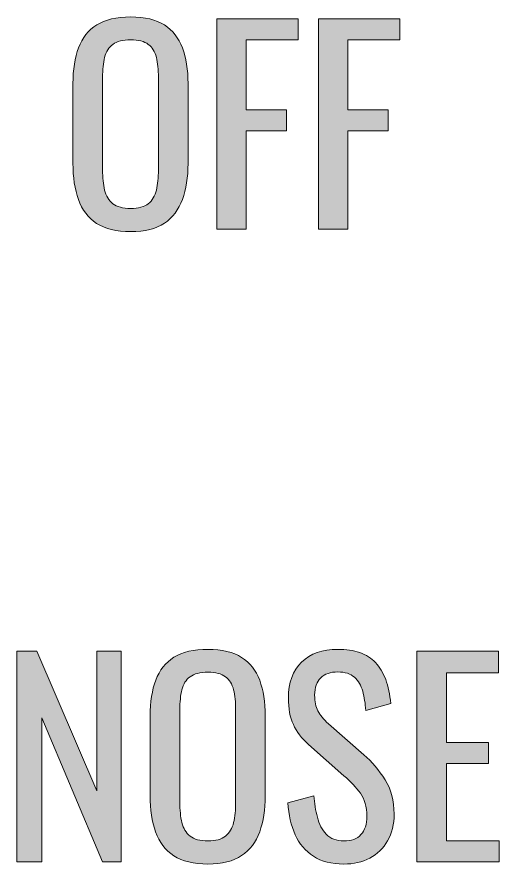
# Model space of a CAD drawing. Header units: inches. Extents: x 0 to 612, y 267 to 525.
# Drawn here: x 229.2 to 245.9, y 324.32 to 353.65 of the extents above; entities that cross this region are included whole.
import ezdxf

# ---------------------------------------------------------------- set-up
doc = ezdxf.new("R2010")
doc.units = ezdxf.units.IN
doc.header["$MEASUREMENT"] = 0
doc.layers.add('TEXT', color=7, linetype='Continuous')

# ---------------------------------------------------------------- blocks, each defined once
blk = doc.blocks.new('block 121')
at = {"layer": 'TEXT'}
h = blk.add_hatch(color=7, dxfattribs=at)
h.dxf.hatch_style = 2
edge = h.paths.add_edge_path()
edge.add_spline(control_points=[(233.139, 346.217), (232.647, 346.217), (232.254, 346.312), (231.96, 346.505), (231.666, 346.696), (231.456, 346.971), (231.33, 347.328), (231.204, 347.685), (231.141, 348.104), (231.141, 348.584), (231.141, 348.584), (231.141, 351.347), (231.141, 351.347), (231.141, 351.826), (231.206, 352.239), (231.334, 352.584), (231.463, 352.929), (231.673, 353.193), (231.964, 353.376), (232.255, 353.559), (232.647, 353.65), (233.139, 353.65), (233.631, 353.65), (234.021, 353.558), (234.309, 353.372), (234.597, 353.186), (234.805, 352.922), (234.935, 352.58), (235.063, 352.237), (235.128, 351.826), (235.128, 351.347), (235.128, 351.347), (235.128, 348.574), (235.128, 348.574), (235.128, 348.101), (235.063, 347.687), (234.935, 347.333), (234.805, 346.979), (234.597, 346.704), (234.309, 346.509), (234.021, 346.314), (233.631, 346.217), (233.139, 346.217)], knot_values=[0, 0, 0, 0, 1, 1, 1, 2, 2, 2, 3, 3, 3, 4, 4, 4, 5, 5, 5, 6, 6, 6, 7, 7, 7, 8, 8, 8, 9, 9, 9, 10, 10, 10, 11, 11, 11, 12, 12, 12, 13, 13, 13, 14, 14, 14, 14], degree=3, periodic=0)
edge = h.paths.add_edge_path()
edge.add_spline(control_points=[(233.139, 347.018), (233.409, 347.018), (233.613, 347.073), (233.751, 347.185), (233.889, 347.295), (233.982, 347.451), (234.03, 347.652), (234.078, 347.854), (234.102, 348.089), (234.102, 348.358), (234.102, 348.358), (234.102, 351.554), (234.102, 351.554), (234.102, 351.823), (234.078, 352.056), (234.03, 352.251), (233.982, 352.446), (233.889, 352.596), (233.751, 352.701), (233.613, 352.806), (233.409, 352.858), (233.139, 352.858), (232.869, 352.858), (232.664, 352.806), (232.522, 352.701), (232.381, 352.596), (232.287, 352.446), (232.239, 352.251), (232.191, 352.056), (232.167, 351.823), (232.167, 351.554), (232.167, 351.554), (232.167, 348.358), (232.167, 348.358), (232.167, 348.089), (232.191, 347.854), (232.239, 347.652), (232.287, 347.451), (232.381, 347.295), (232.522, 347.185), (232.664, 347.073), (232.869, 347.018), (233.139, 347.018)], knot_values=[0, 0, 0, 0, 1, 1, 1, 2, 2, 2, 3, 3, 3, 4, 4, 4, 5, 5, 5, 6, 6, 6, 7, 7, 7, 8, 8, 8, 9, 9, 9, 10, 10, 10, 11, 11, 11, 12, 12, 12, 13, 13, 13, 14, 14, 14, 14], degree=3, periodic=0)
h = blk.add_hatch(color=7, dxfattribs=at)
h.dxf.hatch_style = 2
h.paths.add_polyline_path([(236.127, 346.298), (236.127, 353.588), (238.944, 353.588), (238.944, 352.858), (237.144, 352.858), (237.144, 350.429), (238.539, 350.429), (238.539, 349.709), (237.144, 349.709), (237.144, 346.298)])
h = blk.add_hatch(color=7, dxfattribs=at)
h.dxf.hatch_style = 2
h.paths.add_polyline_path([(239.646, 346.298), (239.646, 353.588), (242.463, 353.588), (242.463, 352.858), (240.663, 352.858), (240.663, 350.429), (242.058, 350.429), (242.058, 349.709), (240.663, 349.709), (240.663, 346.298)])
at = {"layer": 'TEXT', "lineweight": 0}
for points in [[(236.127, 346.298), (236.127, 353.588), (238.944, 353.588), (238.944, 352.858), (237.144, 352.858), (237.144, 350.429), (238.539, 350.429), (238.539, 349.709), (237.144, 349.709), (237.144, 346.298), (236.127, 346.298)], [(239.646, 346.298), (239.646, 353.588), (242.463, 353.588), (242.463, 352.858), (240.663, 352.858), (240.663, 350.429), (242.058, 350.429), (242.058, 349.709), (240.663, 349.709), (240.663, 346.298), (239.646, 346.298)]]:
    blk.add_lwpolyline(points, dxfattribs=at)
for points in [[(233.139, 346.217), (232.647, 346.217), (232.254, 346.312), (231.96, 346.505), (231.666, 346.696), (231.456, 346.971), (231.33, 347.328), (231.204, 347.685), (231.141, 348.104), (231.141, 348.584), (231.141, 348.584), (231.141, 351.347), (231.141, 351.347), (231.141, 351.826), (231.206, 352.239), (231.334, 352.584), (231.463, 352.929), (231.673, 353.193), (231.964, 353.376), (232.255, 353.559), (232.647, 353.65), (233.139, 353.65), (233.631, 353.65), (234.021, 353.558), (234.309, 353.372), (234.597, 353.186), (234.805, 352.922), (234.935, 352.58), (235.063, 352.237), (235.128, 351.826), (235.128, 351.347), (235.128, 351.347), (235.128, 348.574), (235.128, 348.574), (235.128, 348.101), (235.063, 347.687), (234.935, 347.333), (234.805, 346.979), (234.597, 346.704), (234.309, 346.509), (234.021, 346.314), (233.631, 346.217), (233.139, 346.217)], [(233.139, 347.018), (233.409, 347.018), (233.613, 347.073), (233.751, 347.185), (233.889, 347.295), (233.982, 347.451), (234.03, 347.652), (234.078, 347.854), (234.102, 348.089), (234.102, 348.358), (234.102, 348.358), (234.102, 351.554), (234.102, 351.554), (234.102, 351.823), (234.078, 352.056), (234.03, 352.251), (233.982, 352.446), (233.889, 352.596), (233.751, 352.701), (233.613, 352.806), (233.409, 352.858), (233.139, 352.858), (232.869, 352.858), (232.664, 352.806), (232.522, 352.701), (232.381, 352.596), (232.287, 352.446), (232.239, 352.251), (232.191, 352.056), (232.167, 351.823), (232.167, 351.554), (232.167, 351.554), (232.167, 348.358), (232.167, 348.358), (232.167, 348.089), (232.191, 347.854), (232.239, 347.652), (232.287, 347.451), (232.381, 347.295), (232.522, 347.185), (232.664, 347.073), (232.869, 347.018), (233.139, 347.018)]]:
    blk.add_open_spline(points, degree=3, knots=[0, 0, 0, 0, 1, 1, 1, 2, 2, 2, 3, 3, 3, 4, 4, 4, 5, 5, 5, 6, 6, 6, 7, 7, 7, 8, 8, 8, 9, 9, 9, 10, 10, 10, 11, 11, 11, 12, 12, 12, 13, 13, 13, 14, 14, 14, 14], dxfattribs=at)
blk = doc.blocks.new('block 122')
at = {"layer": 'TEXT'}
h = blk.add_hatch(color=7, dxfattribs=at)
h.dxf.hatch_style = 2
h.paths.add_polyline_path([(229.2, 324.404), (229.2, 331.694), (229.893, 331.694), (231.963, 326.853), (231.963, 331.694), (232.809, 331.694), (232.809, 324.404), (232.161, 324.404), (230.064, 329.381), (230.064, 324.404)])
h = blk.add_hatch(color=7, dxfattribs=at)
h.dxf.hatch_style = 2
edge = h.paths.add_edge_path()
edge.add_spline(control_points=[(235.815, 324.323), (235.323, 324.323), (234.93, 324.419), (234.636, 324.611), (234.342, 324.803), (234.132, 325.077), (234.006, 325.435), (233.88, 325.791), (233.817, 326.21), (233.817, 326.69), (233.817, 326.69), (233.817, 329.453), (233.817, 329.453), (233.817, 329.933), (233.881, 330.346), (234.01, 330.69), (234.139, 331.035), (234.349, 331.3), (234.64, 331.482), (234.931, 331.665), (235.323, 331.757), (235.815, 331.757), (236.307, 331.757), (236.697, 331.664), (236.985, 331.479), (237.273, 331.292), (237.481, 331.028), (237.61, 330.687), (237.739, 330.344), (237.804, 329.933), (237.804, 329.453), (237.804, 329.453), (237.804, 326.681), (237.804, 326.681), (237.804, 326.207), (237.739, 325.793), (237.61, 325.439), (237.481, 325.085), (237.273, 324.811), (236.985, 324.615), (236.697, 324.421), (236.307, 324.323), (235.815, 324.323)], knot_values=[0, 0, 0, 0, 1, 1, 1, 2, 2, 2, 3, 3, 3, 4, 4, 4, 5, 5, 5, 6, 6, 6, 7, 7, 7, 8, 8, 8, 9, 9, 9, 10, 10, 10, 11, 11, 11, 12, 12, 12, 13, 13, 13, 14, 14, 14, 14], degree=3, periodic=0)
edge = h.paths.add_edge_path()
edge.add_spline(control_points=[(235.815, 325.124), (236.085, 325.124), (236.289, 325.18), (236.427, 325.291), (236.565, 325.401), (236.658, 325.558), (236.706, 325.759), (236.754, 325.96), (236.778, 326.195), (236.778, 326.465), (236.778, 326.465), (236.778, 329.66), (236.778, 329.66), (236.778, 329.93), (236.754, 330.162), (236.706, 330.357), (236.658, 330.553), (236.565, 330.702), (236.427, 330.808), (236.289, 330.912), (236.085, 330.965), (235.815, 330.965), (235.545, 330.965), (235.339, 330.912), (235.198, 330.808), (235.057, 330.702), (234.963, 330.553), (234.915, 330.357), (234.867, 330.162), (234.843, 329.93), (234.843, 329.66), (234.843, 329.66), (234.843, 326.465), (234.843, 326.465), (234.843, 326.195), (234.867, 325.96), (234.915, 325.759), (234.963, 325.558), (235.057, 325.401), (235.198, 325.291), (235.339, 325.18), (235.545, 325.124), (235.815, 325.124)], knot_values=[0, 0, 0, 0, 1, 1, 1, 2, 2, 2, 3, 3, 3, 4, 4, 4, 5, 5, 5, 6, 6, 6, 7, 7, 7, 8, 8, 8, 9, 9, 9, 10, 10, 10, 11, 11, 11, 12, 12, 12, 13, 13, 13, 14, 14, 14, 14], degree=3, periodic=0)
h = blk.add_hatch(color=7, dxfattribs=at)
h.dxf.hatch_style = 2
edge = h.paths.add_edge_path()
edge.add_spline(control_points=[(240.522, 324.323), (240.102, 324.323), (239.752, 324.413), (239.473, 324.593), (239.194, 324.773), (238.983, 325.021), (238.839, 325.34), (238.695, 325.658), (238.611, 326.027), (238.587, 326.447), (238.587, 326.447), (239.487, 326.69), (239.487, 326.69), (239.505, 326.432), (239.545, 326.183), (239.608, 325.943), (239.671, 325.703), (239.775, 325.507), (239.919, 325.354), (240.063, 325.2), (240.264, 325.124), (240.522, 325.124), (240.786, 325.124), (240.985, 325.197), (241.12, 325.345), (241.255, 325.491), (241.323, 325.703), (241.323, 325.979), (241.323, 326.309), (241.248, 326.574), (241.098, 326.775), (240.948, 326.977), (240.759, 327.179), (240.531, 327.383), (240.531, 327.383), (239.307, 328.463), (239.307, 328.463), (239.067, 328.673), (238.89, 328.902), (238.776, 329.151), (238.662, 329.4), (238.605, 329.708), (238.605, 330.074), (238.605, 330.608), (238.758, 331.022), (239.064, 331.316), (239.37, 331.61), (239.787, 331.757), (240.315, 331.757), (240.603, 331.757), (240.856, 331.72), (241.075, 331.645), (241.294, 331.569), (241.477, 331.454), (241.625, 331.298), (241.771, 331.142), (241.888, 330.945), (241.975, 330.709), (242.062, 330.472), (242.121, 330.194), (242.151, 329.876), (242.151, 329.876), (241.287, 329.642), (241.287, 329.642), (241.269, 329.882), (241.233, 330.103), (241.179, 330.304), (241.125, 330.505), (241.03, 330.667), (240.896, 330.79), (240.76, 330.912), (240.567, 330.974), (240.315, 330.974), (240.063, 330.974), (239.866, 330.906), (239.725, 330.771), (239.584, 330.637), (239.514, 330.437), (239.514, 330.173), (239.514, 329.951), (239.551, 329.768), (239.626, 329.624), (239.701, 329.48), (239.823, 329.333), (239.991, 329.183), (239.991, 329.183), (241.224, 328.104), (241.224, 328.104), (241.5, 327.863), (241.743, 327.576), (241.953, 327.243), (242.163, 326.91), (242.268, 326.516), (242.268, 326.06), (242.268, 325.7), (242.193, 325.39), (242.043, 325.129), (241.893, 324.867), (241.688, 324.668), (241.426, 324.53), (241.166, 324.393), (240.864, 324.323), (240.522, 324.323)], knot_values=[0, 0, 0, 0, 1, 1, 1, 2, 2, 2, 3, 3, 3, 4, 4, 4, 5, 5, 5, 6, 6, 6, 7, 7, 7, 8, 8, 8, 9, 9, 9, 10, 10, 10, 11, 11, 11, 12, 12, 12, 13, 13, 13, 14, 14, 14, 15, 15, 15, 16, 16, 16, 17, 17, 17, 18, 18, 18, 19, 19, 19, 20, 20, 20, 21, 21, 21, 22, 22, 22, 23, 23, 23, 24, 24, 24, 25, 25, 25, 26, 26, 26, 27, 27, 27, 28, 28, 28, 29, 29, 29, 30, 30, 30, 31, 31, 31, 32, 32, 32, 33, 33, 33, 34, 34, 34, 34], degree=3, periodic=0)
h = blk.add_hatch(color=7, dxfattribs=at)
h.dxf.hatch_style = 2
h.paths.add_polyline_path([(243.06, 324.404), (243.06, 331.694), (245.886, 331.694), (245.886, 330.938), (244.077, 330.938), (244.077, 328.526), (245.543, 328.526), (245.543, 327.806), (244.077, 327.806), (244.077, 325.133), (245.904, 325.133), (245.904, 324.404)])
at = {"layer": 'TEXT', "lineweight": 0}
for points in [[(229.2, 324.404), (229.2, 331.694), (229.893, 331.694), (231.963, 326.853), (231.963, 331.694), (232.809, 331.694), (232.809, 324.404), (232.161, 324.404), (230.064, 329.381), (230.064, 324.404), (229.2, 324.404)], [(243.06, 324.404), (243.06, 331.694), (245.886, 331.694), (245.886, 330.938), (244.077, 330.938), (244.077, 328.526), (245.543, 328.526), (245.543, 327.806), (244.077, 327.806), (244.077, 325.133), (245.904, 325.133), (245.904, 324.404), (243.06, 324.404)]]:
    blk.add_lwpolyline(points, dxfattribs=at)
for points, knots in [([(235.815, 324.323), (235.323, 324.323), (234.93, 324.419), (234.636, 324.611), (234.342, 324.803), (234.132, 325.077), (234.006, 325.435), (233.88, 325.791), (233.817, 326.21), (233.817, 326.69), (233.817, 326.69), (233.817, 329.453), (233.817, 329.453), (233.817, 329.933), (233.881, 330.346), (234.01, 330.69), (234.139, 331.035), (234.349, 331.3), (234.64, 331.482), (234.931, 331.665), (235.323, 331.757), (235.815, 331.757), (236.307, 331.757), (236.697, 331.664), (236.985, 331.479), (237.273, 331.292), (237.481, 331.028), (237.61, 330.687), (237.739, 330.344), (237.804, 329.933), (237.804, 329.453), (237.804, 329.453), (237.804, 326.681), (237.804, 326.681), (237.804, 326.207), (237.739, 325.793), (237.61, 325.439), (237.481, 325.085), (237.273, 324.811), (236.985, 324.615), (236.697, 324.421), (236.307, 324.323), (235.815, 324.323)], [0, 0, 0, 0, 1, 1, 1, 2, 2, 2, 3, 3, 3, 4, 4, 4, 5, 5, 5, 6, 6, 6, 7, 7, 7, 8, 8, 8, 9, 9, 9, 10, 10, 10, 11, 11, 11, 12, 12, 12, 13, 13, 13, 14, 14, 14, 14]), ([(240.522, 324.323), (240.102, 324.323), (239.752, 324.413), (239.473, 324.593), (239.194, 324.773), (238.983, 325.021), (238.839, 325.34), (238.695, 325.658), (238.611, 326.027), (238.587, 326.447), (238.587, 326.447), (239.487, 326.69), (239.487, 326.69), (239.505, 326.432), (239.545, 326.183), (239.608, 325.943), (239.671, 325.703), (239.775, 325.507), (239.919, 325.354), (240.063, 325.2), (240.264, 325.124), (240.522, 325.124), (240.786, 325.124), (240.985, 325.197), (241.12, 325.345), (241.255, 325.491), (241.323, 325.703), (241.323, 325.979), (241.323, 326.309), (241.248, 326.574), (241.098, 326.775), (240.948, 326.977), (240.759, 327.179), (240.531, 327.383), (240.531, 327.383), (239.307, 328.463), (239.307, 328.463), (239.067, 328.673), (238.89, 328.902), (238.776, 329.151), (238.662, 329.4), (238.605, 329.708), (238.605, 330.074), (238.605, 330.608), (238.758, 331.022), (239.064, 331.316), (239.37, 331.61), (239.787, 331.757), (240.315, 331.757), (240.603, 331.757), (240.856, 331.72), (241.075, 331.645), (241.294, 331.569), (241.477, 331.454), (241.625, 331.298), (241.771, 331.142), (241.888, 330.945), (241.975, 330.709), (242.062, 330.472), (242.121, 330.194), (242.151, 329.876), (242.151, 329.876), (241.287, 329.642), (241.287, 329.642), (241.269, 329.882), (241.233, 330.103), (241.179, 330.304), (241.125, 330.505), (241.03, 330.667), (240.896, 330.79), (240.76, 330.912), (240.567, 330.974), (240.315, 330.974), (240.063, 330.974), (239.866, 330.906), (239.725, 330.771), (239.584, 330.637), (239.514, 330.437), (239.514, 330.173), (239.514, 329.951), (239.551, 329.768), (239.626, 329.624), (239.701, 329.48), (239.823, 329.333), (239.991, 329.183), (239.991, 329.183), (241.224, 328.104), (241.224, 328.104), (241.5, 327.863), (241.743, 327.576), (241.953, 327.243), (242.163, 326.91), (242.268, 326.516), (242.268, 326.06), (242.268, 325.7), (242.193, 325.39), (242.043, 325.129), (241.893, 324.867), (241.688, 324.668), (241.426, 324.53), (241.166, 324.393), (240.864, 324.323), (240.522, 324.323)], [0, 0, 0, 0, 1, 1, 1, 2, 2, 2, 3, 3, 3, 4, 4, 4, 5, 5, 5, 6, 6, 6, 7, 7, 7, 8, 8, 8, 9, 9, 9, 10, 10, 10, 11, 11, 11, 12, 12, 12, 13, 13, 13, 14, 14, 14, 15, 15, 15, 16, 16, 16, 17, 17, 17, 18, 18, 18, 19, 19, 19, 20, 20, 20, 21, 21, 21, 22, 22, 22, 23, 23, 23, 24, 24, 24, 25, 25, 25, 26, 26, 26, 27, 27, 27, 28, 28, 28, 29, 29, 29, 30, 30, 30, 31, 31, 31, 32, 32, 32, 33, 33, 33, 34, 34, 34, 34]), ([(235.815, 325.124), (236.085, 325.124), (236.289, 325.18), (236.427, 325.291), (236.565, 325.401), (236.658, 325.558), (236.706, 325.759), (236.754, 325.96), (236.778, 326.195), (236.778, 326.465), (236.778, 326.465), (236.778, 329.66), (236.778, 329.66), (236.778, 329.93), (236.754, 330.162), (236.706, 330.357), (236.658, 330.553), (236.565, 330.702), (236.427, 330.808), (236.289, 330.912), (236.085, 330.965), (235.815, 330.965), (235.545, 330.965), (235.339, 330.912), (235.198, 330.808), (235.057, 330.702), (234.963, 330.553), (234.915, 330.357), (234.867, 330.162), (234.843, 329.93), (234.843, 329.66), (234.843, 329.66), (234.843, 326.465), (234.843, 326.465), (234.843, 326.195), (234.867, 325.96), (234.915, 325.759), (234.963, 325.558), (235.057, 325.401), (235.198, 325.291), (235.339, 325.18), (235.545, 325.124), (235.815, 325.124)], [0, 0, 0, 0, 1, 1, 1, 2, 2, 2, 3, 3, 3, 4, 4, 4, 5, 5, 5, 6, 6, 6, 7, 7, 7, 8, 8, 8, 9, 9, 9, 10, 10, 10, 11, 11, 11, 12, 12, 12, 13, 13, 13, 14, 14, 14, 14])]:
    blk.add_open_spline(points, degree=3, knots=knots, dxfattribs=at)

msp = doc.modelspace()

# ---------------------------------------------------------------- block references
at = {"layer": 'TEXT'}
for name in ['block 121', 'block 122']:
    msp.add_blockref(name, (0, 0), dxfattribs=at)

doc.saveas('drawing.dxf')
